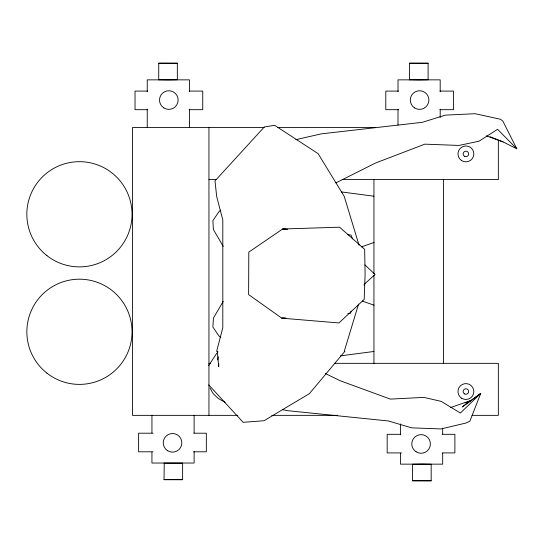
<?xml version="1.0" encoding="UTF-8"?>
<svg xmlns="http://www.w3.org/2000/svg" width="544" height="544" viewBox="0 0 544 544"><rect width="100%" height="100%" fill="white"/><g stroke="black" fill="none" stroke-linecap="round" stroke-linejoin="round"><path stroke-width="0.82" d="M218.763 363.508L218.702 366.772L217.301 351.274M217.736 359.978L218.198 356.816M344.277 351.274L358.557 304.103M364.215 285.396L364.711 283.771M351.261 311.148L350.261 313.426L347.772 313.657M223.251 301.308L213.418 318.084L212.881 327.026L218.946 335.968L220.823 337.6M208.576 365.69L216.777 353.185M344.916 351.274L309.373 393.652L264.044 420.736L243.141 422.328L208.74 384.907M364.086 284.41L375.074 274.475L364.881 264.88M220.823 210.079L218.946 211.711L212.881 220.653L213.418 229.588L223.251 246.371M335.866 182.92L375.516 163.03L424.81 144.153L458.939 145.438L479.033 141.195L497.556 129.316L516.8 148.784L503.112 141.95L489.988 136.68M465.106 402.982L471.362 400.35L480.76 393.346L469.887 421.144L465.95 423.042L441.028 428.93L411.638 427.856L388.396 420.974L287.382 410.645L282.438 409.605M361.413 246.922L374.007 242.495M450.684 407.524L471.362 400.35L462.162 406.973L480.76 393.346L460.38 413.046L441.252 401.39L423.926 397.392L390.368 399.099L340.401 380.827L325.305 373.504M295.827 139.665L321.218 133.872L422.368 122.305L445.284 115.144L475.089 113.703L500.582 119.279L502.88 121.156L516.8 148.784M340.442 355.871L373.946 351.472M158.739 63.22L177.33 63.233L177.33 79.771L167.647 79.948L158.739 79.757L158.739 63.22L177.33 63.233M158.739 79.757L159.154 79.716M409.51 63.22L428.101 63.233L428.101 79.771L418.418 79.948L409.51 79.757L409.51 63.22L428.101 63.233M409.51 79.757L409.924 79.716M164.03 463.114L182.621 463.128L182.621 479.672L164.03 479.658L164.247 463.162M164.03 479.658L182.621 479.672M412.583 480.767L431.168 480.78L431.168 464.243L422.26 464.052L412.583 464.229L412.583 480.767L431.168 480.78M284.322 317.988L281.792 318.179L248.628 294.59L248.798 252.117L282.656 228.997L339.578 227.202L364.67 249.336L365.099 274.421L364.188 299.424L338.946 322.946L281.792 318.179L285.994 317.982M147.723 91.093L135.028 91.093L135.028 109.684L147.723 109.684M189.196 91.093L202.742 91.093L202.742 109.684L189.196 109.684M398.494 91.093L385.798 91.093L385.798 109.684L398.494 109.684M439.967 91.093L453.512 91.093L453.512 109.684L439.967 109.684M264.194 127.582L132.457 127.582L132.457 415.351L237.844 415.351M277.692 127.582L375.292 127.582M208.944 179.595L216.58 179.595M342.19 179.595L498.352 179.595L498.352 140.168M208.944 363.338L210.644 363.338M334.553 363.338L498.352 363.338L498.352 415.351L472.042 415.351M271.748 415.351L337.294 415.351M153.014 433.208L138.618 433.208L138.618 451.799L153.014 451.799M193.637 433.208L206.332 433.208L206.332 451.799L193.637 451.799M400.71 434.316L387.172 434.316L387.172 452.907L401.56 452.907M442.19 434.316L454.886 434.316L454.886 452.907L442.19 452.907M287.694 229.316L282.656 228.997L286.015 229.31M347.704 234.682L351.016 235.062L352.607 238.891M341.278 191.91L373.946 196.207M362.195 301.029L374.007 305.177M486.356 135.871L503.112 141.95M218.076 351.92L216.662 351.274L222.802 327.712L222.802 219.96L216.662 196.398L215.002 180.9L264.35 126.942L274.659 125.351L318.084 153.612L344.236 196.398L359.047 245.201M225.053 402.288L218.375 398.568L213.255 393.727L210.038 388.083M443.537 179.364L443.537 363.569M442.666 428.142L442.666 434.003M442.666 453.268L442.666 464.148L400.486 464.148L400.486 453.268M440.191 91.576L440.191 79.852L398.011 79.852L398.011 91.576M440.191 109.16L440.191 117.531M400.486 423.953L400.486 434.84M398.011 109.16L398.011 125.072M373.946 179.404L373.946 273.591M373.946 275.284L373.946 363.535M208.944 127.582L208.944 415.351M194.12 415.31L194.12 432.895M194.12 451.316L194.12 463.039L151.939 463.039L151.939 452.152M189.428 91.576L189.428 79.852L147.24 79.852L147.24 91.576M189.428 109.16L189.428 127.582M151.939 415.31L151.939 432.895M147.24 109.16L147.24 127.582M416.106 451.799A9.302 9.302 0 0 0 430.386 444.326A9.302 9.302 0 0 0 416.779 435.696A9.302 9.302 0 0 0 416.106 451.799M167.559 450.69A9.302 9.302 0 0 0 181.832 443.217A9.302 9.302 0 0 0 168.225 434.588A9.302 9.302 0 0 0 167.559 450.69M163.839 107.916A9.302 9.302 0 0 0 178.119 100.443A9.302 9.302 0 0 0 164.506 91.814A9.302 9.302 0 0 0 163.839 107.916M414.61 107.916A9.302 9.302 0 0 0 428.89 100.443A9.302 9.302 0 0 0 415.276 91.814A9.302 9.302 0 0 0 414.61 107.916M46.845 373.068A52.598 52.598 0 0 0 131.492 339.381A52.598 52.598 0 0 0 59.99 282.921A52.598 52.598 0 0 0 46.845 373.068M46.845 255.564A52.598 52.598 0 0 0 131.492 221.87A52.598 52.598 0 0 0 59.99 165.41A52.598 52.598 0 0 0 46.845 255.564M464.481 156.278A2.747 2.747 0 0 0 468.649 153.979A2.747 2.747 0 0 0 464.576 151.518A2.747 2.747 0 0 0 464.481 156.278M461.625 160.596A7.929 7.929 0 0 0 473.824 154.292A7.929 7.929 0 0 0 462.264 146.88A7.929 7.929 0 0 0 461.625 160.596M464.481 393.883A2.747 2.747 0 0 0 468.649 391.585A2.747 2.747 0 0 0 464.576 389.123A2.747 2.747 0 0 0 464.481 393.883M461.625 398.208A7.929 7.929 0 0 0 473.824 391.898A7.929 7.929 0 0 0 462.264 384.486A7.929 7.929 0 0 0 461.625 398.208"/></g></svg>
